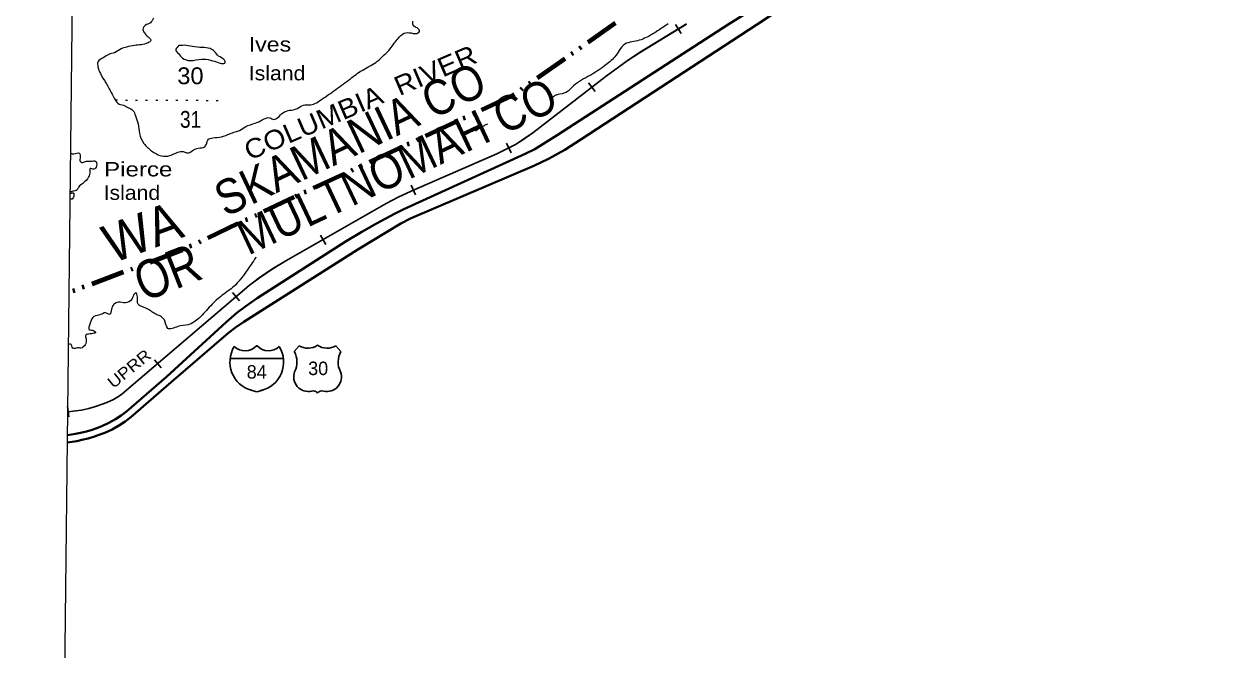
# Model space of a CAD drawing. Header units: feet. Extents: x -256679 to 5, y -731788 to -547785.
# Drawn here: x -256679 to -244240, y -691335 to -684816 of the extents above; entities that cross this region are included whole.
import ezdxf
from ezdxf.enums import TextEntityAlignment as Align

# ---------------------------------------------------------------- set-up
doc = ezdxf.new("R2010")
doc.units = ezdxf.units.FT
doc.header["$LTSCALE"] = 70
doc.linetypes.add('DASH_DOUBLE_DOT', pattern=[9.2, 5, -1.2, 0.3, -1.2, 0.3, -1.2])
doc.linetypes.add('DOTTED', pattern=[1.5, 0.3, -1.2])
for name, color, linetype, lineweight in [('10', 7, 'DASH_DOUBLE_DOT', 70), ('15', 7, 'Continuous', 25), ('16', 7, 'Continuous', 25), ('18', 7, 'Continuous', 35), ('34', 7, 'Continuous', 25), ('39', 7, 'Continuous', 13), ('4', 7, 'Continuous', 13), ('42', 7, 'Continuous', 35), ('7', 7, 'DOTTED', 13)]:
    doc.layers.add(name, color=color, linetype=linetype, lineweight=lineweight)
doc.layers.add('12', color=7, linetype='Continuous')
doc.layers.add('41', color=7, linetype='Continuous')

msp = doc.modelspace()

# ---------------------------------------------------------------- linework, layer by layer
at = {"layer": '10'}
msp.add_lwpolyline([(-250524.36, -684809.17), (-251598.11, -685564.76), (-253865.82, -686620.23), (-255042.26, -687176.43), (-256208.54, -687611.63)], dxfattribs=at)
at = {"layer": '15'}
for p, q in [((-254258.84, -688168.81), (-254255.94, -688165.9)), ((-254252.77, -688168.28), (-254256.2, -688165.9)), ((-254531.55, -688300.28), (-254255.14, -688300.28)), ((-254255.14, -688645.86), (-254319.03, -688627.9)), ((-254255.67, -688646.12), (-254192.04, -688627.38))]:
    msp.add_line(p, q, dxfattribs=at)
msp.add_lwpolyline([(-253979.78, -688300.28), (-254255.67, -688300.28), (-254255.14, -688300.28)], dxfattribs=at)
for centre, radius, start, end in [((-254228.92, -688335.38), 306.13, 148.44436, 254.43378), ((-254377.52, -688052.78), 165.66, 227.34248, 315.8117), ((-254133.83, -688052.78), 165.66, 224.18831, 312.69403), ((-254282.43, -688335.38), 306.13, 283.08087, 31.62484)]:
    msp.add_arc(centre, radius, start, end, dxfattribs=at)
at = {"layer": '16'}
for p, q in [((-253866.26, -688225.81), (-253814.95, -688167.05)), ((-253623.19, -688161.08), (-253623.47, -688161.28)), ((-253431.1, -688166.96), (-253379.71, -688225.81))]:
    msp.add_line(p, q, dxfattribs=at)
for centre, radius, start, end in [((-254059.24, -688336.44), 222.05, 332.97043, 29.75871), ((-253723.87, -688009.39), 182.07, 239.97227, 303.45418), ((-253522.09, -688009.89), 181.52, 236.33975, 300.08743), ((-253522.1, -688009.39), 182.07, 236.54582, 236.59441), ((-253186.74, -688336.44), 222.05, 150.24129, 207.02957), ((-253720.05, -688491.34), 151.42, 159.09177, 283.81923), ((-253525.93, -688491.34), 151.42, 256.18077, 20.90823)]:
    msp.add_arc(centre, radius, start, end, dxfattribs=at)
for centre, major_axis, start_param, end_param in [((-253664.71, -688690.16), (-19.56, 51.67), 4.95877769, 6.28318531), ((-253581.26, -688690.16), (19.56, 51.67), 0, 1.32637542)]:
    msp.add_ellipse(centre, major_axis=major_axis, ratio=0.929097, start_param=start_param, end_param=end_param, dxfattribs=at)
at = {"layer": '18'}
for p, q in [((-249349.47, -684821.79), (-246626.68, -683128.12)), ((-246588.02, -683192.39), (-249054.51, -684824.95))]:
    msp.add_line(p, q, dxfattribs=at)
for points in [[(-255195.3, -688489.78), (-254572.63, -687921.95), (-254463.6, -687824.32), (-254368.5, -687753.47), (-254251.5, -687670.06), (-253325.02, -687077.98), (-253161.54, -686980.17), (-253010.99, -686892.87), (-252820.79, -686791.65), (-252724.48, -686745.35), (-251462.88, -686168.4), (-251361.71, -686119.82), (-251128.91, -685975.67), (-249349.47, -684821.79)], [(-249054.51, -684824.95), (-250883.44, -686021.01), (-251050.1, -686125.89), (-251218.05, -686219.01), (-251372.51, -686291.93), (-252647.59, -686838.47), (-252756.55, -686893.41), (-253203.66, -687164.57), (-254390.76, -687917.44), (-254477.77, -687976.15), (-254549.31, -688031.96), (-255146.24, -688546.51)], [(-256224.9, -689098.65), (-256142.52, -689084.98), (-256091.19, -689073.33), (-256027.95, -689058.15), (-255967.25, -689040.95), (-255903.52, -689017.67), (-255866.99, -689003.71), (-255795.16, -688970.31), (-255724.45, -688929.61), (-255668.3, -688893.17), (-255612.97, -688851), (-255195.3, -688489.78)], [(-256225.73, -689173.67), (-256129.88, -689158.87), (-256075.45, -689146.68), (-256008.97, -689130.72), (-255944.13, -689112.35), (-255877.27, -689087.93), (-255837.76, -689072.83), (-255760.58, -689036.94), (-255685.3, -688993.61), (-255625.09, -688954.54), (-255565.66, -688909.24), (-255146.24, -688546.51)]]:
    msp.add_lwpolyline(points, dxfattribs=at)
at = {"layer": '34'}
for p, q in [((-249839.3, -684916.73), (-249897.13, -684822.44)), ((-250734.79, -685518.68), (-250802.22, -685430.99)), ((-251607.84, -686156.48), (-251657.57, -686057.68)), ((-252602.24, -686596.88), (-252648.58, -686496.45)), ((-253537.28, -687110.72), (-253592.2, -687014.71)), ((-254435.81, -687697.14), (-254507.68, -687613.05)), ((-255249.19, -688395.74), (-255321.06, -688311.66)), ((-256213.25, -688906.82), (-256224.26, -688796.75))]:
    msp.add_line(p, q, dxfattribs=at)
msp.add_lwpolyline([(-256219.78, -688852.6), (-256138.88, -688844.51), (-256078.24, -688835.41), (-256003.45, -688818.22), (-255934.65, -688798.19), (-255863.93, -688773.72), (-255816.41, -688755.51), (-255745.7, -688726.19), (-255694.21, -688693.88), (-255660.87, -688669.62), (-255586.29, -688608.59), (-254336.08, -687540.07), (-254228.93, -687459.55), (-254097.22, -687369.95), (-253954.11, -687283.24), (-252909.7, -686685.82), (-252775.84, -686616.85), (-252617.1, -686543.61), (-251755.83, -686166.91), (-251563.88, -686070.31), (-251499.21, -686029.86), (-251383.92, -685948.92), (-250618.51, -685360.39), (-250400.53, -685199.91), (-250271.37, -685114.59), (-249784.81, -684816.19)], dxfattribs=at)
at = {"layer": '34', "lineweight": 13}
msp.add_lwpolyline([(-256219.67, -688853.69), (-256138.74, -688845.6), (-256078.03, -688836.49), (-256003.17, -688819.28), (-255934.32, -688799.24), (-255863.55, -688774.75), (-255816, -688756.53), (-255745.19, -688727.17), (-255693.59, -688694.79), (-255660.2, -688670.49), (-255585.58, -688609.43), (-254335.39, -687540.93), (-254228.29, -687460.44), (-254096.63, -687370.88), (-253953.55, -687284.19), (-252909.17, -686686.79), (-252775.36, -686617.84), (-252616.65, -686544.61), (-251755.36, -686167.91), (-251563.34, -686071.27), (-251498.6, -686030.78), (-251383.27, -685949.81), (-250617.85, -685361.27), (-250399.9, -685200.81), (-250270.78, -685115.52), (-249784.23, -684817.13)], dxfattribs=at)
at = {"layer": '39'}
for points in [[(-255331.8, -684757.15), (-255363.31, -684804.56), (-255415.91, -684831.86), (-255440.68, -684873.64), (-255425.25, -684910.02), (-255393.74, -684944.63), (-255371.99, -684963.03), (-255358.37, -684987.33), (-255386.87, -685012.99), (-255529.72, -685040.92), (-255610.21, -685057.76), (-255666.65, -685074.97), (-255737.53, -685116.04), (-255793.97, -685133.25), (-255852.71, -685168.49), (-255907.52, -685207.8), (-255908.46, -685264), (-255883.55, -685332.64), (-255827, -685427.86), (-255772.55, -685529.07), (-255727.76, -685608.05), (-255700.27, -685642.6), (-255642.47, -685663.56), (-255590.75, -685688.44), (-255545.11, -685717.25), (-255517.95, -685771.87), (-255491.3, -685856.59), (-255476.95, -685957.19), (-255430.56, -686060.29), (-255349.65, -686137.82), (-255246.24, -686189.59), (-255161.97, -686186.86), (-255105.44, -686163.63), (-255048.96, -686144.42), (-255012.91, -686146.98), (-254977.03, -686159.57), (-254928.54, -686138.23), (-254863.88, -686109.1), (-254797.45, -686094.06), (-254776.8, -686058.24), (-254766.23, -686026.28), (-254711.66, -686001.01), (-254623.29, -685992.32), (-254534.5, -685959.55), (-254480.03, -685940.31), (-254433.65, -685924.96), (-254370.83, -685885.76), (-254271.95, -685849.13), (-254199.21, -685816.11), (-254118.61, -685793.25), (-254076.78, -685809.95), (-254024.11, -685778.64), (-253961.12, -685729.41), (-253892.65, -685712.39), (-253832.21, -685695.24), (-253769.48, -685662.07), (-253707.27, -685659.01), (-253652.9, -685645.79), (-253581.99, -685602.7), (-253433.89, -685500.57), (-253281.57, -685386.46), (-253159.8, -685299.98), (-253018.04, -685217.83), (-252928.48, -685138.9), (-252867.26, -685075.59), (-252826.18, -685018), (-252785.21, -684966.42), (-252722.15, -684913.18), (-252649.91, -684910.27), (-252603.9, -684917), (-252563.43, -684895.53), (-252578.93, -684863.17), (-252612.71, -684844.59), (-252626.5, -684830.33), (-252631.99, -684786.55)], [(-249974.27, -684815.03), (-250084.77, -684889.25), (-250202.23, -684957.72), (-250274.91, -684986.72), (-250351.39, -685003.62), (-250423.97, -685026.6), (-250483.22, -685091.95), (-250530.48, -685159.48), (-250636.35, -685254.23), (-250786.39, -685352.32), (-250958.66, -685460.1), (-251048.15, -685535.02), (-251156.95, -685565.48), (-251180.38, -685587.62)], [(-255076.67, -685049.85), (-255097.39, -685089.69), (-255071.91, -685124.21), (-255028.61, -685173.05), (-254948.82, -685198.36), (-254830.24, -685182.11), (-254738.19, -685193.55), (-254656.39, -685218.89), (-254614.46, -685229.57), (-254586.29, -685223.98), (-254591.8, -685193.78), (-254653.24, -685150.68), (-254694.53, -685101.87), (-254742.17, -685073.03), (-254822.2, -685061.77), (-254924.31, -685052.18), (-255012.31, -685038.79), (-255046.05, -685039.98), (-255073.9, -685046), (-255076.68, -685049.79)], [(-251853.84, -685861.23), (-251890.09, -685875.49), (-251978.96, -685934.38)], [(-256192.63, -686162.4), (-256158.32, -686169.62), (-256104.02, -686160.42), (-256094.88, -686212.75), (-256095.38, -686242.86), (-256075.61, -686259.22), (-256039.32, -686247.73), (-255985.12, -686244.54), (-255931.02, -686247.38), (-255923.78, -686293.66), (-255952.46, -686329.36), (-255988.44, -686322.79), (-255992.99, -686354.84), (-256005.93, -686408.85), (-256065.22, -686476.2), (-256107.96, -686513.69), (-256126.51, -686543.52), (-256170.89, -686558.91), (-256188.76, -686563.94)], [(-256188.75, -686563.94), (-256190.23, -686564.7), (-256189.95, -686578.55), (-256166.31, -686574.08), (-256164.98, -686575.41), (-256163.72, -686619.6), (-256178.09, -686639.45), (-256197.88, -686641.03)], [(-254263.47, -687245.66), (-254265.42, -687248.53), (-254366.12, -687393.54), (-254493.05, -687548.2), (-254614.92, -687640.69), (-254735.06, -687749.27), (-254855.54, -687877.93), (-254969.02, -687948.46), (-255077.62, -687966.88), (-255182.21, -687985.36), (-255216.81, -687896.5), (-255312.02, -687834.81), (-255409.28, -687775.11), (-255490.8, -687733.71), (-255497.54, -687657.32), (-255514.87, -687614.89), (-255539.43, -687644.63), (-255558.15, -687684.5), (-255622.91, -687719.64), (-255694.99, -687712.52), (-255751.66, -687743.77), (-255766.4, -687785.71), (-255787.36, -687839.59), (-255829.23, -687824.9), (-255881.65, -687842.17), (-255950.16, -687861.2), (-255985.25, -687920.89), (-255999.99, -687962.82), (-256002.57, -687996.91), (-255964.62, -688005.52), (-255934.98, -688032.07), (-255947.08, -688035.9), (-256005.39, -688045.05), (-256035.63, -688054.63), (-256032.29, -688094.83), (-256041.36, -688156.93), (-256086.04, -688190.37), (-256120.94, -688188.39), (-256168.18, -688191.07), (-256195.36, -688148.26), (-256214.51, -688154.48)]]:
    msp.add_spline(points, degree=3, dxfattribs=at)
at = {"layer": '4'}
msp.add_lwpolyline([(-254669.8, -547785.08), (-222837.12, -548113.49), (-191004.03, -548398.11), (-159170.57, -548638.96), (-127336.83, -548836.01), (-95502.83, -548989.26), (-63668.65, -549098.74), (-31834.36, -549164.42), (0, -549186.32), (0, -731787.88), (-32085.53, -731765.81), (-64171, -731699.6), (-224595.32, -730706.58), (-256679.15, -730375.58)], close=True, dxfattribs=at)
msp.add_lwpolyline([(-254669.8, -547785.08), (-222837.12, -548113.49), (-191004.03, -548398.11), (-159170.57, -548638.96), (-127336.83, -548836.01), (-95502.83, -548989.26), (-63668.65, -549098.74), (-31834.36, -549164.42), (0, -549186.32), (0, -731787.88), (-32085.53, -731765.81), (-64171, -731699.6), (-224595.32, -730706.58), (-256679.15, -730375.58)], close=True, dxfattribs=at)
at = {"layer": '7'}
msp.add_line((-255727.75, -685608.07), (-254652.99, -685612.43), dxfattribs=at)

# ---------------------------------------------------------------- texts
at = {"layer": '10'}
for s, rotation, width, p in [('WA', 20.463, 0.95, (-255760.09, -687313.27)), ('OR', 21.463, 0.85, (-255430.35, -687712.02))]:
    msp.add_text(s, height=400, rotation=rotation, dxfattribs=dict(at, width=width)).set_placement(p)
at = {"layer": '12', "width": 0.9}
for s, p in [('SKAMANIA CO', (-254581.6, -686829.68)), ('MULTNOMAH CO', (-254345.04, -687229.97))]:
    msp.add_text(s, height=363.6, rotation=25.304, dxfattribs=at).set_placement(p)
at = {"layer": '15'}
msp.add_text('84', height=140, dxfattribs=at).set_placement((-254256.22, -688508.39), align=Align.CENTER)
at = {"layer": '16'}
msp.add_text('30', height=140, dxfattribs=at).set_placement((-253616.64, -688471.59), align=Align.CENTER)
at = {"layer": '34', "width": 1.15}
msp.add_text('UPRR', height=120, rotation=39.294, dxfattribs=at).set_placement((-255747.44, -688617.16))
at = {"layer": '41', "width": 1.1}
msp.add_text('COLUMBIA  RIVER', height=200, rotation=23.281, dxfattribs=at).set_placement((-254332.41, -686240.38))
at = {"layer": '42'}
for s, width, p in [('Ives', 1.2, (-254338.99, -685103.85)), ('Island', 1.1, (-254338.63, -685403.5)), ('Pierce', 1.25, (-255844.69, -686403.88)), ('Island', 1.1, (-255849.82, -686647.87))]:
    msp.add_text(s, height=150, dxfattribs=dict(at, width=width)).set_placement(p)
at = {"layer": '7'}
for s, width, p in [('30', 1.05, (-255082.68, -685443.47)), ('31', 0.85, (-255054.83, -685897.39))]:
    msp.add_text(s, height=175, dxfattribs=dict(at, width=width)).set_placement(p)

doc.saveas('drawing.dxf')
